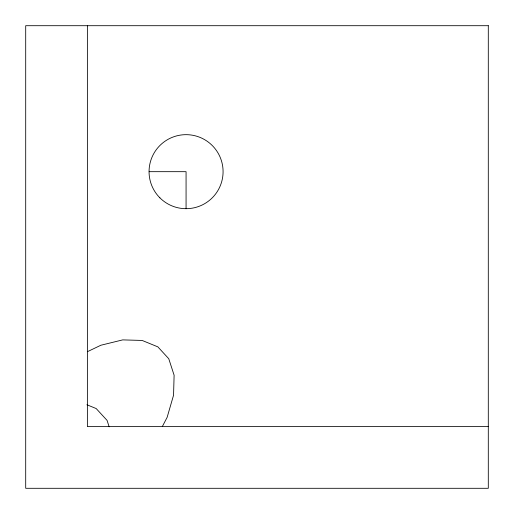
<?xml version="1.0" encoding="UTF-8"?>
<svg xmlns="http://www.w3.org/2000/svg" width="514" height="514" viewBox="0 0 514 514"><rect width="100%" height="100%" fill="white"/><g stroke="black" fill="none" stroke-linecap="round" stroke-linejoin="round"><path stroke-width="0.77" d="M162.295 426.62L167.134 417.342L173.559 395.208L174.111 375.22L168.759 358.727L157.856 346.866L142.147 340.441L122.711 339.889L100.866 345.241L87.38 351.704M149.182 171.676L186.068 171.676L186.068 208.549M488.3 426.62L87.38 426.62L87.38 25.7M86.892 404.749L96.176 408.546L107.079 420.407L109.161 426.832M488.3 25.7L25.7 25.7L25.7 488.3L488.3 488.3L488.3 25.7M159.899 197.845A37.008 37.008 0 0 0 221.817 181.256A37.008 37.008 0 0 0 176.488 135.927A37.008 37.008 0 0 0 159.899 197.845"/></g></svg>
